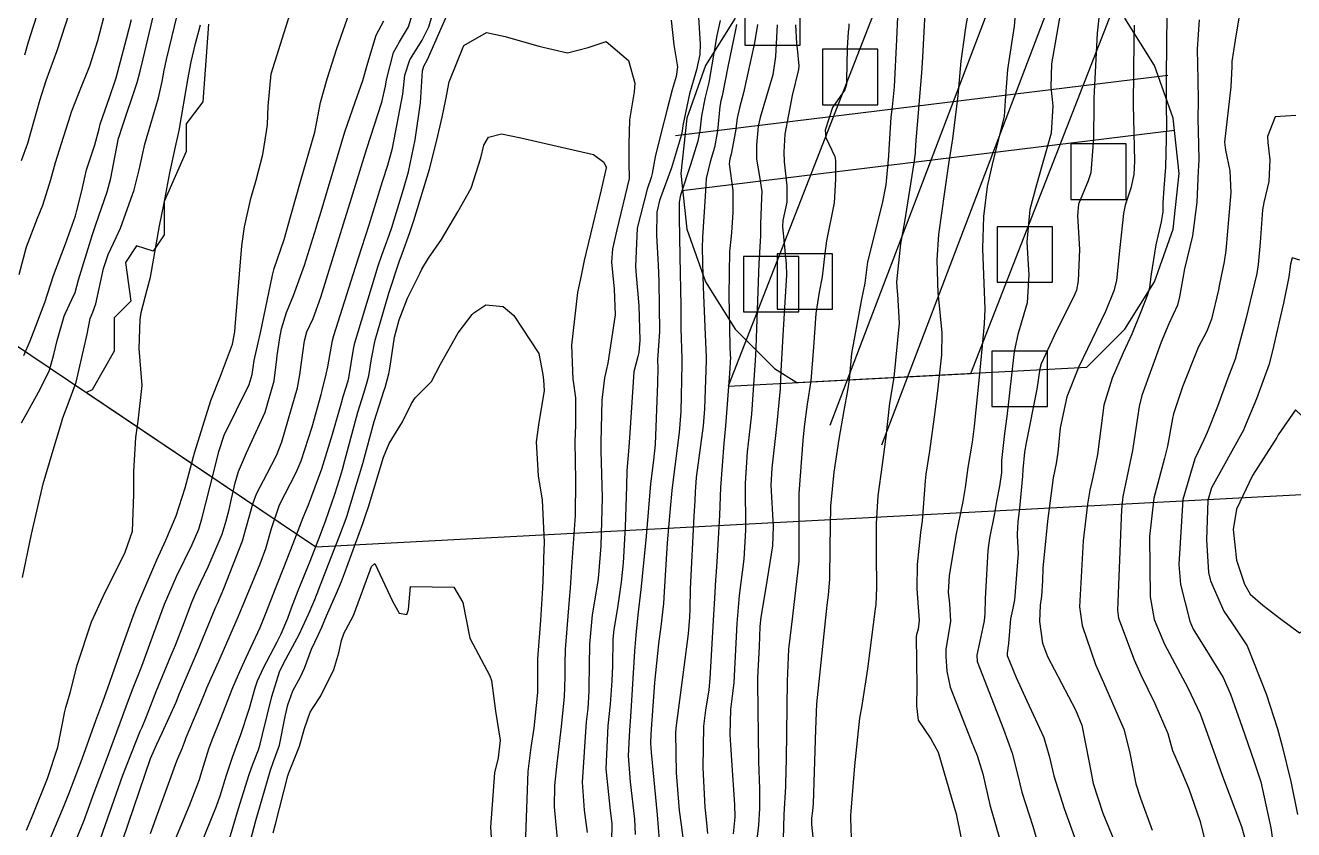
# Model space of a CAD drawing. Header units: feet. Extents: x 1313709 to 1317500, y 405869 to 411659.
# Drawn here: x 1315854.1 to 1316083, y 408521.9 to 408667 of the extents above; entities that cross this region are included whole.
import ezdxf

# ---------------------------------------------------------------- set-up
doc = ezdxf.new("R2010")
doc.units = ezdxf.units.FT
for name, color, linetype in [('C-LOD', 30, 'CONTINUOUS'), ('C-MISC', 7, 'CONTINUOUS'), ('C-PVMT', 8, 'CONTINUOUS'), ('C-TOPO-MAJR', 32, 'CONTINUOUS'), ('C-UTIL', 4, 'CONTINUOUS'), ('L-PLNT-TREE', 90, 'CONTINUOUS'), ('V-PROP-LINE', 7, 'CONTINUOUS')]:
    doc.layers.add(name, color=color, linetype=linetype)

msp = doc.modelspace()

# ---------------------------------------------------------------- linework, layer by layer
at = {"layer": 'C-LOD'}
msp.add_lwpolyline([(1315887.1, 408667.23), (1315886.1, 408653.23), (1315883.1, 408649.23), (1315883.1, 408644.23), (1315879.1, 408635.23), (1315879.1, 408629.23), (1315877.1, 408626.23), (1315874.1, 408627.23), (1315872.1, 408624.23), (1315873.1, 408617.23), (1315870.1, 408614.23), (1315870.1, 408608.23), (1315866.1, 408601.23), (1315865.09, 408600.72), (1315906.47, 408572.9), (1316371.21, 408597.55)], dxfattribs=at)
at = {"layer": 'C-MISC'}
msp.add_lwpolyline([(1316175.29, 409882.05), (1316147.13, 409840.8), (1316117.25, 409800.78), (1316085.69, 409762.07), (1315822.79, 409453.18), (1315751.45, 409369.35), (1315496.6, 409069.92), (1315725.53, 408876.04), (1315669.73, 408824.9), (1315611.32, 408771.35), (1315906.47, 408572.9), (1316371.21, 408597.55), (1316364.12, 409376.15), (1316363.66, 409392.25), (1316359.66, 409530.59), (1316358.43, 409573.13), (1316356.29, 409647.36), (1316354.08, 409723.75), (1316351.92, 409798.39), (1316349.7, 409875.22)], dxfattribs=at)
at = {"layer": 'C-PVMT'}
msp.add_lwpolyline([(1315980.9, 408601.88), (1316024.75, 408604.2), (1316087.34, 408764.54), (1316088.63, 408773.51), (1316085.2, 408869.03), (1315980.9, 408601.88)], close=True, dxfattribs=at)
msp.add_lwpolyline([(1315982.17, 408668.31), (1315976.81, 408659.77), (1315973.48, 408650.26), (1315972.36, 408640.25), (1315972.36, 408640.25), (1315973.48, 408630.24), (1315976.81, 408620.72), (1315982.17, 408612.19), (1315989.3, 408605.07), (1315993.33, 408602.54), (1316045.65, 408605.31), (1316052.54, 408612.19), (1316057.9, 408620.72), (1316061.23, 408630.24), (1316062.36, 408640.25), (1316061.23, 408650.26), (1316057.9, 408659.77), (1316052.54, 408668.31)], dxfattribs=at)
at = {"layer": 'C-TOPO-MAJR'}
for points in [[(1315853.97, 408661.71), (1315854.64, 408664.06), (1315855.51, 408666.84), (1315859.92, 408680.43)], [(1316016.7, 408673.88), (1316016.02, 408661.26), (1316015.84, 408658.44), (1316014.86, 408646.93), (1316014.79, 408646.27), (1316014.67, 408644.33), (1316014.66, 408643.95), (1316014.47, 408642.19), (1316012.74, 408631.54), (1316012.04, 408627.57), (1316011.32, 408620.75), (1316011.41, 408618.93), (1316011.47, 408618.49), (1316011.8, 408613.24), (1316010.81, 408603.44), (1316010.08, 408598.85), (1316009.36, 408592.73), (1316008.74, 408587.73), (1316007.96, 408582.09), (1316007.64, 408577.09), (1316007.66, 408571.53), (1316007.72, 408565.57), (1316007.56, 408562.48), (1316007.46, 408561.72), (1316006.05, 408550.88), (1316005.04, 408544.27), (1316004.63, 408541.95), (1316003.75, 408533.37), (1316003.02, 408524.42), (1316003.01, 408523.9), (1316003.21, 408518.59)], [(1316060.23, 408673.35), (1316060.03, 408664.83), (1316059.97, 408656.46), (1316059.99, 408652.5), (1316060.03, 408649.05), (1316059.87, 408641.39), (1316059.55, 408637.62), (1316059.42, 408634.98), (1316059.39, 408633.34), (1316059.12, 408631.57), (1316058.12, 408627.42), (1316057.23, 408621.73), (1316056.97, 408619.61), (1316056.63, 408618.4), (1316055.43, 408615.32), (1316053.78, 408611.27), (1316052.26, 408607.89), (1316050.27, 408603.31), (1316048.73, 408598.44), (1316047.95, 408592.41), (1316047.63, 408589.57), (1316046.76, 408585.46), (1316046.21, 408583.13), (1316045.77, 408580.57), (1316045.01, 408573.95), (1316044.37, 408562.07), (1316044.83, 408558.7), (1316047.24, 408551.64), (1316048.7, 408548.42), (1316052.33, 408539.97), (1316053.35, 408535.94), (1316054.55, 408530.13), (1316055.37, 408527.53), (1316057.47, 408521.75)], [(1315853.35, 408642.61), (1315854.5, 408645.75), (1315856.68, 408653.47), (1315857.81, 408657.05), (1315859.8, 408662.44), (1315862.8, 408671.82)], [(1315853.36, 408595.26), (1315854.48, 408597.31), (1315856.7, 408601.33), (1315858.38, 408604.79), (1315859.2, 408607.63), (1315859.78, 408610.13), (1315861.05, 408614.53), (1315861.21, 408614.94), (1315862.47, 408617.52), (1315863.02, 408618.8), (1315863.67, 408621.07), (1315866.1, 408629.08), (1315866.8, 408631.07), (1315868.8, 408636.95), (1315869.48, 408639.41), (1315870.22, 408643.22), (1315870.89, 408646.67), (1315870.96, 408646.95), (1315871.54, 408648.65), (1315874.21, 408656.67), (1315874.79, 408658.76), (1315875.32, 408660.95), (1315877.8, 408671.35)], [(1315853.51, 408567.38), (1315855.14, 408575.19), (1315857.25, 408584.26), (1315858.92, 408589.77), (1315860.46, 408594.92), (1315860.83, 408596.19), (1315861.97, 408599.16), (1315863.23, 408602.61), (1315865.18, 408611.25), (1315865.78, 408614.09), (1315866.24, 408615.27), (1315866.79, 408616.75), (1315868.18, 408623.11), (1315869, 408625.66), (1315870.47, 408628.71), (1315871.23, 408630.41), (1315873.71, 408637.31), (1315874.57, 408640.94), (1315875.61, 408645.57), (1315878.07, 408653.92), (1315878.75, 408656.9), (1315879.12, 408658.9), (1315879.28, 408659.69), (1315879.55, 408660.87), (1315881.95, 408670.74)], [(1315871.66, 408520.01), (1315876.67, 408534.7), (1315877.76, 408537.27), (1315878.77, 408539.31), (1315881.29, 408544.89), (1315881.9, 408546.4), (1315882.8, 408548.55), (1315885.15, 408554), (1315888.04, 408561.05), (1315888.51, 408562.18), (1315888.71, 408562.66), (1315889.88, 408565.4), (1315893.27, 408573.96), (1315895.13, 408580.68), (1315895.8, 408582.48), (1315897.72, 408586.11), (1315899.39, 408589.38), (1315900.36, 408591.83), (1315903.15, 408601.62), (1315903.59, 408603.91), (1315903.87, 408605.76), (1315904.44, 408610.06), (1315904.89, 408611.68), (1315906, 408614.11), (1315907.41, 408617.96), (1315910.68, 408628.69), (1315911.46, 408631.16), (1315912.9, 408635.83), (1315915.67, 408644.77), (1315918.42, 408653.14), (1315919.07, 408656.04), (1315919.23, 408657.16), (1315920.5, 408662.11), (1315921.58, 408664.05), (1315923.22, 408666.76), (1315924.51, 408670.85)], [(1315876.67, 408521.16), (1315881.41, 408534.27), (1315882.36, 408536.5), (1315882.91, 408537.97), (1315883.11, 408538.51), (1315885.74, 408544.76), (1315886.5, 408546.66), (1315886.83, 408547.43), (1315889.21, 408552.81), (1315891, 408556.93), (1315892.47, 408560.26), (1315893.07, 408561.7), (1315896.46, 408569.84), (1315897.47, 408572.57), (1315898.46, 408576.22), (1315899.95, 408580.45), (1315902.96, 408586.3), (1315903.85, 408588.41), (1315905.8, 408594.53), (1315907.45, 408600.38), (1315907.64, 408601.11), (1315908.37, 408604.04), (1315908.63, 408605.4), (1315909.5, 408610.15), (1315909.75, 408611.02), (1315913.63, 408623.35), (1315914.78, 408626.94), (1315916.14, 408631.03), (1315918.55, 408638.82), (1315919.48, 408641.8), (1315920.34, 408644.87), (1315922.18, 408654.57), (1315922.57, 408658), (1315923.43, 408660.79), (1315925.7, 408664.36), (1315926.89, 408666.74), (1315928.21, 408671.21)], [(1316041.35, 408671.86), (1316039.3, 408660.06), (1316039.18, 408655.86), (1316039.54, 408652.48), (1316039.25, 408647.54), (1316036.59, 408638.23), (1316035.41, 408633.79), (1316034.85, 408627.94), (1316035.15, 408622.83), (1316035.22, 408622.07), (1316034.89, 408616.93), (1316033.23, 408611.2), (1316032.58, 408608.12), (1316031.22, 408596.4), (1316030.82, 408593.35), (1316030.27, 408588.5), (1316030.25, 408587.55), (1316030.25, 408586.3), (1316029.91, 408583.87), (1316029.38, 408581.1), (1316029.01, 408578.9), (1316028.12, 408574.47), (1316027.78, 408572.25), (1316027.35, 408563.52), (1316027.29, 408560.86), (1316027.15, 408559.53), (1316026.93, 408558.38), (1316025.81, 408553.36), (1316025.89, 408552.22), (1316030.63, 408540.01), (1316032.21, 408535.69), (1316033.23, 408531.66), (1316033.97, 408528.6), (1316035.93, 408522.47), (1316037.7, 408516.56)], [(1315852.95, 408622.05), (1315854.26, 408627.04), (1315856.27, 408632.23), (1315857.18, 408634.54), (1315858.67, 408639.16), (1315859.52, 408642.27), (1315860.58, 408645.7), (1315862.2, 408650.79), (1315862.4, 408651.39), (1315863.73, 408654.78), (1315865.68, 408659.7), (1315867.16, 408664.29), (1315868.66, 408670.02)], [(1315857.15, 408516.9), (1315861.03, 408526.2), (1315861.9, 408528.35), (1315864.28, 408534.63), (1315866.79, 408541.54), (1315867.84, 408544.43), (1315868.85, 408547.29), (1315871.45, 408554.66), (1315873.5, 408560.38), (1315874.17, 408562.12), (1315877.76, 408570.58), (1315879.41, 408574.09), (1315881.3, 408578.51), (1315882.91, 408583.56), (1315884.33, 408588.93), (1315884.63, 408590.07), (1315887.55, 408599.33), (1315889.26, 408603.68), (1315891.44, 408609.49), (1315891.87, 408611.69), (1315891.94, 408612.57), (1315892.31, 408616.98), (1315893.16, 408627.2), (1315893.64, 408630.64), (1315894.75, 408635.75), (1315895.71, 408639.05), (1315896.93, 408643.69), (1315897.57, 408647.83), (1315897.74, 408649.13), (1315897.9, 408652.44), (1315898.45, 408658.27), (1315901.81, 408668.97)], [(1315860.7, 408513.9), (1315864.6, 408523.4), (1315865.4, 408525.58), (1315866.46, 408528.55), (1315868.51, 408533.96), (1315871.15, 408541.11), (1315872.23, 408544.09), (1315873.39, 408547.18), (1315875.05, 408551.38), (1315877.26, 408557.32), (1315879.18, 408562.53), (1315881.32, 408567.56), (1315884.14, 408573.3), (1315885.36, 408576.08), (1315885.93, 408577.97), (1315888.12, 408586.7), (1315888.98, 408590.11), (1315889.96, 408593.04), (1315892.16, 408597.57), (1315894.48, 408602.21), (1315894.99, 408603.99), (1315895.37, 408606.5), (1315896.08, 408609.69), (1315896.52, 408611.51), (1315898.66, 408621.92), (1315898.99, 408623.12), (1315900.75, 408628.33), (1315901.94, 408632.45), (1315903.74, 408638.82), (1315906.3, 408647.75), (1315906.62, 408649.29), (1315907.33, 408653.11), (1315908.55, 408657.38), (1315910.31, 408662.83), (1315912.94, 408670.34)], [(1315880.03, 408517.45), (1315883.69, 408526.24), (1315885.46, 408530.89), (1315885.74, 408531.73), (1315887.2, 408536.44), (1315887.77, 408538.04), (1315889.29, 408541.82), (1315891.48, 408547.54), (1315892.5, 408549.87), (1315893.3, 408551.61), (1315893.89, 408552.91), (1315896.42, 408558.34), (1315897.38, 408560.74), (1315899.3, 408565.69), (1315900.84, 408569.47), (1315902.71, 408574.28), (1315904.22, 408578.22), (1315905.15, 408580.5), (1315907.56, 408587), (1315909.51, 408593.24), (1315911.11, 408598.89), (1315911.45, 408600.04), (1315912.34, 408602.88), (1315912.46, 408603.38), (1315913.29, 408608.58), (1315913.55, 408609.71), (1315917.74, 408623.63), (1315918.39, 408625.56), (1315919.72, 408629.17), (1315920.18, 408630.5), (1315922.34, 408637.44), (1315923.19, 408640.56), (1315924.41, 408646.36), (1315925.4, 408653.05), (1315925.77, 408658.8), (1315926, 408659.62), (1315926.63, 408660.85), (1315930.61, 408669.88)], [(1315975.59, 408668.44), (1315975.87, 408663.69), (1315975.8, 408661.77), (1315975.2, 408658.99), (1315973.92, 408654.66), (1315972.77, 408648.95), (1315972.65, 408647.96), (1315972.51, 408647.29), (1315970.68, 408641.29), (1315969.17, 408637.22), (1315968.51, 408635.42), (1315968.02, 408633.31), (1315967.97, 408629.11), (1315968.26, 408623.8), (1315968.39, 408620.77), (1315968.52, 408611.73), (1315968.28, 408608.34), (1315968.19, 408606.59), (1315968.21, 408605.22), (1315968.15, 408602.42), (1315967.73, 408591.39), (1315967.43, 408588.52), (1315966.93, 408584.29), (1315966.13, 408574.79), (1315965.16, 408565.17), (1315964.61, 408560.6), (1315964.24, 408556.93), (1315964.04, 408554.09), (1315963.32, 408542.22), (1315963.1, 408539.83), (1315962.87, 408535.17), (1315963.24, 408530.49), (1315964.01, 408523.76), (1315964.12, 408521)], [(1316011.49, 408668.56), (1316011.3, 408664.43), (1316010.91, 408655.92), (1316010.54, 408652.32), (1316010.28, 408650.41), (1316009.91, 408644.6), (1316009.86, 408643.46), (1316009.36, 408638.22), (1316008.73, 408634.84), (1316006.05, 408624.31), (1316005.75, 408621.94), (1316005.62, 408620.45), (1316004.99, 408617.61), (1316003.21, 408607.77), (1316002.75, 408603.05), (1316002.49, 408601.08), (1316001.79, 408597.49), (1316000.91, 408592.3), (1316000.02, 408586.38), (1315999.4, 408580.21), (1315999.26, 408572.84), (1315999.22, 408567.12), (1315998.96, 408564.16), (1315998.72, 408562.36), (1315996.9, 408544.54), (1315996.67, 408539.95), (1315996.29, 408526.6), (1315996.13, 408525.25), (1315995.98, 408523.94), (1315996, 408522.76), (1315996.8, 408514.77)], [(1316024.46, 408670.21), (1316023.84, 408666.95), (1316022.95, 408660.56), (1316022.36, 408654.35), (1316021.42, 408646.51), (1316020.73, 408642.04), (1316019.96, 408636.94), (1316018.92, 408629.24), (1316018.62, 408624.69), (1316018.79, 408618.64), (1316018.83, 408618.23), (1316019.52, 408611.52), (1316019.45, 408607.56), (1316018.74, 408601.07), (1316018.1, 408596.34), (1316017.26, 408590.14), (1316016.6, 408585.99), (1316016.46, 408584.79), (1316015.96, 408577.61), (1316015.67, 408575.47), (1316015.02, 408569.73), (1316014.98, 408565.39), (1316015.14, 408562.8), (1316015.41, 408559.65), (1316015.21, 408558.03), (1316014.95, 408557.07), (1316014.89, 408556.65), (1316014.96, 408547.78), (1316014.93, 408544.21), (1316015.24, 408541.64), (1316017.51, 408538.22), (1316018.85, 408535.86), (1316021.74, 408525.91), (1316022.07, 408524.69), (1316022.94, 408520.56)], [(1316032.76, 408668.95), (1316032.56, 408666.86), (1316031.38, 408659.05), (1316030.95, 408653.44), (1316030.73, 408650.54), (1316028.73, 408642.43), (1316027.71, 408637.95), (1316027.05, 408632.49), (1316026.83, 408626.72), (1316027.08, 408620.4), (1316027.28, 408615.84), (1316027.16, 408613.17), (1316026.77, 408609.17), (1316026.18, 408602.9), (1316025.33, 408594.67), (1316024.97, 408591.81), (1316024.2, 408587.19), (1316023.69, 408583.61), (1316023.28, 408581.05), (1316022.01, 408574.96), (1316020.82, 408567.69), (1316020.66, 408564.71), (1316020.89, 408562.64), (1316021.09, 408559.49), (1316020.28, 408554.73), (1316020.24, 408554.41), (1316020.24, 408553.08), (1316020.38, 408550.48), (1316021.02, 408547.58), (1316024.79, 408537.88), (1316025.89, 408535.22), (1316026.88, 408531.96), (1316028.17, 408526.31), (1316030.06, 408519.64)], [(1316047.94, 408669.42), (1316047.51, 408665.59), (1316046.94, 408653.85), (1316046.92, 408652.74), (1316046.85, 408646.67), (1316046.39, 408640.41), (1316045.89, 408638.95), (1316044.2, 408634.74), (1316043.98, 408632.7), (1316044.35, 408626.54), (1316044.09, 408620.92), (1316043.8, 408619.22), (1316043.53, 408618.47), (1316039.76, 408610.96), (1316037.43, 408605.95), (1316037.21, 408605.04), (1316036.66, 408601.35), (1316034.72, 408591.69), (1316034.44, 408590.01), (1316034.11, 408586.87), (1316034.05, 408585.64), (1316033.54, 408579.88), (1316033.2, 408577.4), (1316033.09, 408575.22), (1316033.12, 408574.9), (1316033.3, 408571.69), (1316032.62, 408563.36), (1316032.23, 408561.5), (1316031.92, 408559.93), (1316031.53, 408555.43), (1316031.27, 408553.68), (1316031.3, 408553.3), (1316032.89, 408549.29), (1316034.86, 408545.11), (1316037.94, 408538.48), (1316038.96, 408534.92), (1316039.74, 408531.58), (1316041.59, 408525.68), (1316043.44, 408520.51)], [(1316073.27, 408669.43), (1316072.44, 408664.36), (1316071.88, 408660.46), (1316071.84, 408659.58), (1316071.7, 408655.93), (1316070.55, 408645.95), (1316070.69, 408644.49), (1316071.48, 408640.76), (1316071.67, 408636.87), (1316070.78, 408626.35), (1316070.44, 408624.31), (1316069.63, 408620.3), (1316069.43, 408619.27), (1316068.18, 408613.96), (1316067.35, 408611.81), (1316065.79, 408608.86), (1316062.95, 408601.79), (1316061.35, 408596.92), (1316061.13, 408596.03), (1316060.26, 408591.06), (1316059.68, 408588.87), (1316057.75, 408581.69), (1316057.01, 408574.76), (1316057.1, 408563.87), (1316057.83, 408559.78), (1316059.7, 408555.32), (1316063.92, 408547.46), (1316066.14, 408542.77), (1316067.93, 408537.79), (1316070.15, 408531.53), (1316073.62, 408522.4), (1316074.29, 408519.83)], [(1315853.79, 408607.44), (1315854.93, 408610.05), (1315856.25, 408613.52), (1315856.67, 408614.62), (1315857.58, 408617.02), (1315859.14, 408621.88), (1315861.3, 408627.58), (1315863.08, 408632.65), (1315863.3, 408633.33), (1315864.26, 408637.16), (1315865.1, 408640.96), (1315866.58, 408645.42), (1315867.37, 408648.34), (1315867.58, 408649.17), (1315869.32, 408654.15), (1315870.23, 408656.83), (1315870.44, 408657.54), (1315872.33, 408664.57), (1315873.21, 408668.05)], [(1315854.24, 408521.78), (1315855.44, 408524.67), (1315858.07, 408531.11), (1315859.93, 408536.72), (1315861.19, 408543.16), (1315861.36, 408543.9), (1315862.12, 408546.53), (1315863.42, 408551.54), (1315865.99, 408559.34), (1315868.44, 408564.74), (1315870.15, 408568.01), (1315872.09, 408571.92), (1315873.39, 408575.72), (1315873.64, 408582.37), (1315873.64, 408586.48), (1315874, 408592.62), (1315874.44, 408595.59), (1315875.13, 408602.01), (1315874.59, 408608.69), (1315874.76, 408613.91), (1315874.97, 408615.19), (1315876.07, 408619.35), (1315876.64, 408621.54), (1315878.27, 408630.81), (1315879.05, 408634.59), (1315880.15, 408640.38), (1315881.13, 408645.1), (1315881.79, 408648.05), (1315883.45, 408657.52), (1315883.56, 408658.19), (1315883.97, 408660.42), (1315884.76, 408663.76), (1315885.64, 408667.09)], [(1315866.18, 408516.03), (1315868.53, 408522.79), (1315871.66, 408531.68), (1315874.78, 408539.63), (1315875.12, 408540.36), (1315875.95, 408542.28), (1315877.69, 408546.78), (1315880.39, 408553.34), (1315881.16, 408555.18), (1315882.79, 408559.38), (1315884.1, 408562.94), (1315884.8, 408564.61), (1315885.74, 408566.53), (1315887.07, 408569.26), (1315889.59, 408575.17), (1315890.33, 408577.57), (1315890.82, 408579.63), (1315891.26, 408581.54), (1315891.95, 408584.43), (1315892.55, 408586.52), (1315893.95, 408589.87), (1315897.32, 408597.21), (1315898.95, 408602.84), (1315899.42, 408606.79), (1315899.48, 408607.43), (1315899.99, 408610.63), (1315900.32, 408612.22), (1315901.2, 408615.2), (1315902.43, 408618.25), (1315904.44, 408623.71), (1315906.52, 408630.46), (1315906.78, 408631.29), (1315907.25, 408632.84), (1315911.73, 408647.82), (1315913.6, 408653.12), (1315915, 408657.08), (1315915.86, 408660.25), (1315917.41, 408665.21), (1315918.78, 408667.85)], [(1315970.63, 408667.96), (1315971.11, 408663.51), (1315971.76, 408659.5), (1315971.53, 408657.78), (1315970.81, 408655.35), (1315969.94, 408651.86), (1315968.78, 408647.42), (1315967.76, 408643.3), (1315967.22, 408640.28), (1315967.03, 408639.54), (1315966.32, 408637.46), (1315964.51, 408630.38), (1315964.19, 408623.46), (1315964.33, 408621.84), (1315964.8, 408616.46), (1315964.99, 408610.2), (1315964.79, 408607.94), (1315964.61, 408607.22), (1315963.91, 408604.47), (1315963.15, 408593.46), (1315963, 408590.89), (1315962.65, 408586.65), (1315962.56, 408583.83), (1315962.36, 408576.42), (1315961.97, 408569.99), (1315961.63, 408566.5), (1315960.96, 408561.86), (1315960.3, 408558), (1315960.13, 408556.24), (1315960.04, 408551.42), (1315959.94, 408548.72), (1315959.64, 408544.5), (1315959.22, 408540.57), (1315958.84, 408532.86), (1315959.6, 408525.34), (1315959.92, 408522.97), (1315959.95, 408521.97), (1315959.55, 408514.13)], [(1315979.47, 408667.9), (1315978.89, 408665.17), (1315977.42, 408656.71), (1315976.78, 408654.03), (1315976.13, 408650.66), (1315975.82, 408647.95), (1315975.47, 408646.13), (1315974.14, 408641.82), (1315972.32, 408636.35), (1315972.08, 408635.09), (1315972.06, 408632.34), (1315972.18, 408625.31), (1315972.4, 408616.41), (1315972.41, 408613.42), (1315972.4, 408612.35), (1315972.56, 408606.84), (1315972.57, 408605.87), (1315972.36, 408597.33), (1315972.1, 408593.55), (1315970.92, 408584.54), (1315970.75, 408583.08), (1315970.46, 408579.79), (1315969.91, 408573.59), (1315969.35, 408564.77), (1315969.24, 408562.69), (1315968.8, 408558.54), (1315968.37, 408555.37), (1315967.65, 408548.42), (1315967.05, 408539.92), (1315966.97, 408539.08), (1315966.9, 408537.47), (1315967, 408535.81), (1315968.09, 408524.55), (1315968.47, 408519.98)], [(1315982.44, 408667.16), (1315982.23, 408666.17), (1315980.84, 408659.5), (1315979.82, 408654.26), (1315979.63, 408653.4), (1315979.44, 408652.35), (1315978.99, 408647.95), (1315978.45, 408644.96), (1315977.68, 408642.37), (1315976.96, 408639.34), (1315976.78, 408636.12), (1315976.29, 408628.78), (1315976.22, 408626.87), (1315976.35, 408621.82), (1315976.41, 408619.81), (1315976.69, 408612.54), (1315976.93, 408607.1), (1315976.95, 408606.51), (1315976.66, 408597.79), (1315976.4, 408594.74), (1315975.17, 408585.41), (1315974.95, 408582.82), (1315974.9, 408581.2), (1315974.75, 408578.44), (1315974.05, 408565.34), (1315973.98, 408561.64), (1315973.94, 408560.18), (1315973.69, 408557.2), (1315972.93, 408551.18), (1315971.49, 408540.18), (1315971.43, 408539.29), (1315971.54, 408532.13), (1315972.06, 408525.32), (1315972.47, 408522.71), (1315972.8, 408519.98)], [(1315986.24, 408667.14), (1315985.71, 408663.87), (1315983.72, 408654.84), (1315982.97, 408652.15), (1315982.57, 408650.24), (1315982.23, 408647.94), (1315981.46, 408643.78), (1315981.22, 408642.92), (1315981.08, 408641.99), (1315981.76, 408637.21), (1315981.78, 408633.25), (1315981.54, 408629.64), (1315981.47, 408628.94), (1315981.19, 408626.18), (1315981.05, 408618.3), (1315981.24, 408609.16), (1315981.31, 408607.35), (1315981.32, 408607.16), (1315981.18, 408604.2), (1315980.45, 408594.75), (1315980.12, 408591.52), (1315979.56, 408583.62), (1315979.39, 408578.6), (1315978.86, 408570.17), (1315978.58, 408565.89), (1315978.52, 408564.63), (1315978.23, 408559.62), (1315977.61, 408549.14), (1315977.41, 408547.07), (1315976.82, 408543.4), (1315976.46, 408540.56), (1315976.34, 408533.03), (1315976.69, 408525.91), (1315976.95, 408523.72), (1315977.19, 408521.16)], [(1315989.76, 408667.12), (1315989.5, 408661.37), (1315988.97, 408658.09), (1315986.68, 408650.39), (1315986.37, 408648.81), (1315986.06, 408645.37), (1315986.04, 408642.87), (1315986.54, 408640.07), (1315986.98, 408637.05), (1315986.94, 408635.86), (1315986.78, 408631.15), (1315986.75, 408629.03), (1315986.48, 408624.03), (1315986.01, 408610.62), (1315985.92, 408608.66), (1315985.79, 408606.54), (1315985.11, 408596.85), (1315984.9, 408594.71), (1315984.34, 408590.03), (1315984.02, 408584.39), (1315984.07, 408575.89), (1315983.74, 408570.65), (1315982.92, 408564.11), (1315982.47, 408559.07), (1315981.95, 408548.44), (1315981.73, 408546.42), (1315981.33, 408543.54), (1315981.22, 408539.05), (1315981.54, 408534.42), (1315982.09, 408526.33), (1315982.1, 408524.13), (1315981.82, 408521.1)], [(1315993.07, 408667.1), (1315993.26, 408663.71), (1315993.36, 408662.81), (1315993.66, 408659.7), (1315993.61, 408659.02), (1315992.47, 408654.33), (1315991.17, 408647.35), (1315990.98, 408644.14), (1315991.06, 408642.37), (1315991.51, 408638.07), (1315991.54, 408635.08), (1315990.81, 408631.77), (1315990.73, 408630.7), (1315991.42, 408623.93), (1315991.47, 408622), (1315991.18, 408617.08), (1315990.77, 408611.03), (1315990.46, 408604.64), (1315990.3, 408601.43), (1315989.68, 408594.63), (1315988.79, 408587.11), (1315988.63, 408584.02), (1315989.02, 408576.55), (1315988.94, 408573.07), (1315987.7, 408565.53), (1315986.83, 408560.22), (1315986.67, 408558.52), (1315986.51, 408554.94), (1315986.25, 408549.27), (1315986.22, 408548.37), (1315986.42, 408534.16), (1315986.61, 408529.2), (1315986.59, 408525.69), (1315986.38, 408522.67), (1315986.06, 408519.57)], [(1316002.73, 408667.31), (1316002.71, 408666.69), (1316002.6, 408665.83), (1316002.39, 408662.89), (1316002.27, 408657.04), (1316002.29, 408656.37), (1316001.97, 408655.39), (1315999.76, 408652.18), (1315998.46, 408648.12), (1315998.57, 408646.79), (1316000.18, 408643.32), (1316000.33, 408642.64), (1316000.31, 408639.23), (1316000.06, 408634.95), (1315998.7, 408628.09), (1315998.37, 408625.85), (1315997.92, 408621.6), (1315997.38, 408618.88), (1315996.76, 408615.03), (1315996.34, 408608.9), (1315995.82, 408602.87), (1315995.18, 408598.66), (1315994.63, 408594.54), (1315994.39, 408592.08), (1315993.68, 408582.51), (1315993.71, 408579.91), (1315993.68, 408570.32), (1315992.51, 408560.39), (1315991.82, 408554.42), (1315991.55, 408548.63), (1315991.4, 408534.65), (1315991.3, 408530.15), (1315991.27, 408529.67), (1315990.97, 408524.59), (1315990.86, 408520.14)], [(1316054.24, 408667.06), (1316054.17, 408664.33), (1316054.02, 408652.74), (1316054.25, 408642.52), (1316054.17, 408640.08), (1316053.64, 408637.65), (1316052.61, 408634.56), (1316052.3, 408633.07), (1316051.65, 408626.94), (1316051.01, 408620.98), (1316050.57, 408619.07), (1316049.04, 408615.39), (1316044.16, 408605.28), (1316042.08, 408599.95), (1316040.84, 408594.4), (1316040.46, 408589.95), (1316040.15, 408587.94), (1316039.6, 408585.32), (1316038.59, 408577.55), (1316037.76, 408569.07), (1316037.69, 408566.76), (1316037.47, 408564), (1316037.23, 408562.38), (1316037.12, 408559.42), (1316037.67, 408555.49), (1316038.55, 408553.08), (1316043.65, 408543.5), (1316044.75, 408540.71), (1316046.08, 408533.98), (1316046.83, 408530.2), (1316048.58, 408524.86), (1316053.28, 408513.48)], [(1316065.96, 408667.99), (1316065.6, 408662.69), (1316065.71, 408657.17), (1316065.76, 408653.52), (1316065.7, 408650.07), (1316065.77, 408647.96), (1316065.91, 408642.78), (1316065.83, 408641.61), (1316065.77, 408640.78), (1316065.52, 408635.1), (1316064.74, 408629.05), (1316063.31, 408623.04), (1316062.4, 408618.04), (1316062.02, 408616.49), (1316060.5, 408613.12), (1316059.12, 408609.84), (1316057.34, 408605), (1316055.58, 408600.2), (1316055.13, 408598.24), (1316053.93, 408590.31), (1316052.67, 408584.26), (1316052.18, 408581.96), (1316051.91, 408579.66), (1316051.19, 408561.44), (1316051.38, 408560.05), (1316054.22, 408552.48), (1316055.43, 408549.81), (1316057.93, 408544.64), (1316060.3, 408539.19), (1316060.65, 408537.9), (1316061.13, 408536.15), (1316062.37, 408533.39), (1316064.09, 408529.22), (1316066.1, 408523.51), (1316067.66, 408517.3)], [(1315884.72, 408516.62), (1315888.53, 408526.07), (1315889.19, 408527.99), (1315890.39, 408531.69), (1315891.45, 408534.92), (1315892.43, 408537.57), (1315892.91, 408538.83), (1315894.52, 408543.78), (1315895.52, 408547.46), (1315895.94, 408548.69), (1315897.03, 408551.06), (1315899.5, 408555.73), (1315900.24, 408557.17), (1315901.45, 408560.03), (1315902.11, 408561.88), (1315903.28, 408565.01), (1315905.45, 408570.34), (1315907.33, 408575.1), (1315908.3, 408577.7), (1315909.92, 408582.39), (1315910.75, 408585.03), (1315911.29, 408586.86), (1315911.73, 408588.46), (1315914.1, 408597.18), (1315915.14, 408600.61), (1315915.66, 408602.28), (1315916.04, 408603.76), (1315916.56, 408606.85), (1315917.22, 408610.22), (1315919.65, 408618.7), (1315921.62, 408624.51), (1315922.08, 408625.78), (1315923.46, 408629.6), (1315924.21, 408631.8), (1315926.99, 408641.08), (1315928.31, 408646.3), (1315929.31, 408650.45), (1315929.94, 408653.64), (1315930.55, 408656.8), (1315933.19, 408663.37), (1315937.28, 408665.72), (1315940.69, 408664.99), (1315946.76, 408663.22), (1315951.94, 408662.03), (1315955.65, 408663.03), (1315958.93, 408664.07)], [(1315958.93, 408664.07), (1315962.95, 408660.66), (1315964.08, 408656.58), (1315963.95, 408655), (1315963.13, 408649.93), (1315962.99, 408645.59), (1315963.02, 408641.47), (1315963.08, 408640.09), (1315963.03, 408639.37), (1315960.83, 408630.12), (1315960.07, 408626.66), (1315959.89, 408624.29), (1315960.35, 408619.39), (1315960.5, 408614.77), (1315959.22, 408606.07), (1315958.58, 408603.38), (1315958.1, 408599.36), (1315957.95, 408591.74), (1315957.96, 408590.24), (1315958.17, 408581.79), (1315957.95, 408573.09), (1315957.54, 408567.87), (1315957.38, 408566.71), (1315956.35, 408560.65), (1315955.87, 408555.31), (1315955.76, 408547.57), (1315955.75, 408546.86), (1315955.58, 408543.75), (1315955.32, 408541.31), (1315954.54, 408530.4), (1315954.91, 408525.35), (1315955.46, 408521.36)], [(1316083.41, 408650.75), (1316079.68, 408650.48), (1316078.3, 408646.93), (1316078.36, 408645.84), (1316078.74, 408642.75), (1316078.53, 408638.84), (1316077.64, 408635.06), (1316077.4, 408633.73), (1316076.97, 408627.79), (1316076.62, 408623.84), (1316076.34, 408622.25), (1316074.36, 408614), (1316072.47, 408606.78), (1316072.06, 408605.69), (1316071.11, 408603.34), (1316069.26, 408598.24), (1316067.38, 408593.54), (1316066.79, 408592.23), (1316065.16, 408588.78), (1316063.02, 408581.44), (1316062.27, 408569.72), (1316062.59, 408566.12), (1316064.25, 408559.51), (1316064.9, 408558.02), (1316067.74, 408553.4), (1316070.28, 408549.31), (1316071.62, 408546.33), (1316073.73, 408540.36), (1316075.28, 408535.85), (1316076.03, 408533.76), (1316077.09, 408530.49), (1316078.89, 408522.17), (1316080.19, 408512.69)], [(1315890.62, 408519.16), (1315892.51, 408525.68), (1315894.47, 408531.84), (1315895.09, 408533.67), (1315896.12, 408536.27), (1315896.46, 408537.26), (1315896.88, 408539.05), (1315898.54, 408545.89), (1315899.94, 408550.33), (1315900.27, 408551.1), (1315901.09, 408552.62), (1315903.48, 408557.07), (1315905.48, 408561.42), (1315905.78, 408562.11), (1315906.33, 408563.41), (1315909.22, 408570.86), (1315910.84, 408575.03), (1315911.97, 408578), (1315912.15, 408578.53), (1315913.37, 408582.57), (1315914.96, 408587.96), (1315916.22, 408592.64), (1315917.03, 408595.51), (1315918.84, 408601.19), (1315919, 408601.68), (1315919.67, 408604.14), (1315919.86, 408605.11), (1315920.71, 408610.72), (1315921.53, 408613.88), (1315923.03, 408617.79), (1315925.34, 408622.35), (1315925.65, 408622.98), (1315926.8, 408624.99), (1315929.16, 408628.33), (1315932.14, 408633.34), (1315934.51, 408637.63), (1315936.28, 408643.09), (1315936.8, 408645.38), (1315937.65, 408646.81), (1315939.99, 408647.4), (1315943.47, 408646.72)], [(1315943.47, 408646.72), (1315956.59, 408643.72), (1315958.48, 408642.29), (1315958.92, 408641.39), (1315958.92, 408641.27), (1315958.01, 408637.34), (1315954.96, 408624.58), (1315954.39, 408621.87), (1315953.73, 408618.79), (1315952.63, 408609.32), (1315952.87, 408603.1), (1315952.92, 408602.79), (1315953.37, 408599.8), (1315953.39, 408594.83), (1315953.24, 408591.88), (1315953.37, 408584.88), (1315953.32, 408578.57), (1315952.66, 408569.3), (1315952.38, 408565.44), (1315952.21, 408563.41), (1315951.48, 408554.35), (1315951.44, 408551.76), (1315951.44, 408549.41), (1315951.29, 408545.84), (1315950.77, 408540.45), (1315950, 408533.81), (1315949.57, 408529.84), (1315949.53, 408525.95), (1315950.15, 408518.86)], [(1316084.15, 408624.64), (1316082.76, 408625.05), (1316082.45, 408623.93), (1316082.13, 408621.61), (1316081.15, 408616.87), (1316080.49, 408614.04), (1316079.4, 408609.05), (1316078.57, 408605.86), (1316076.33, 408599.62), (1316074.15, 408594.41), (1316073.93, 408593.97), (1316068.17, 408583.54), (1316067.49, 408581.23), (1316067.28, 408574.16), (1316067.65, 408568.28), (1316067.98, 408566.79), (1316070.4, 408561.26), (1316071.86, 408559.16), (1316074.59, 408555.03), (1316078.05, 408546.35), (1316080.1, 408540.03), (1316080.87, 408537.18), (1316082.5, 408530.52), (1316083.71, 408524.62)], [(1315893.82, 408516.43), (1315895.68, 408523.48), (1315896.81, 408527.42), (1315898.29, 408532.61), (1315898.87, 408534.18), (1315899.91, 408537.1), (1315900.94, 408542.29), (1315901.42, 408544.39), (1315902.35, 408546.91), (1315903.71, 408549.42), (1315904.46, 408551.01), (1315905.69, 408554.4), (1315906.89, 408556.96), (1315907.56, 408558.42), (1315908.39, 408560.42), (1315910.05, 408564.14), (1315911.1, 408566.67), (1315911.65, 408568.09), (1315915, 408577.12), (1315915.54, 408578.71), (1315915.98, 408580.12), (1315918.71, 408589.07), (1315919.72, 408591.52), (1315922.11, 408595.45), (1315923.74, 408598.76), (1315924.42, 408599.78), (1315927.4, 408602.76), (1315929.02, 408605.84), (1315932.2, 408611.53), (1315934.73, 408614.8), (1315935.02, 408615.15), (1315937.16, 408616.55), (1315940.32, 408616.25), (1315942.23, 408614.62), (1315946.72, 408607.78), (1315947.48, 408604.01), (1315947.61, 408602.98), (1315947.73, 408601.13)], [(1315947.73, 408601.13), (1315946.66, 408594.92), (1315946.26, 408591.85), (1315946.6, 408585.72), (1315947.32, 408581.29), (1315947.69, 408573.74), (1315947.58, 408570.79), (1315947.51, 408568.27), (1315947.43, 408565.41), (1315947.03, 408559.68), (1315946.53, 408552.67), (1315946.53, 408551.19), (1315946.5, 408546.59), (1315945.86, 408540.18), (1315945.3, 408536.66), (1315944.78, 408532.36), (1315944.27, 408519.01)], [(1316074.13, 408566.14), (1316075.18, 408564.36), (1316077.43, 408562.38), (1316080.55, 408559.94), (1316084.09, 408557.37), (1316088.01, 408560.04), (1316088.93, 408563.34), (1316089.52, 408564.93), (1316089.64, 408565.2), (1316091.33, 408571.49), (1316092.23, 408578.08), (1316092.17, 408578.37), (1316090.65, 408582.41), (1316088.57, 408587.49), (1316088.02, 408588.77), (1316085.83, 408595.25), (1316083.35, 408597.62), (1316080.19, 408593.09), (1316079.95, 408592.65), (1316075.59, 408585.75), (1316072.67, 408579.71), (1316072.08, 408576.01), (1316072.72, 408570.5), (1316074.13, 408566.14)], [(1315898.8, 408521.31), (1315899.22, 408522.86), (1315901.41, 408531.58), (1315901.6, 408532.11), (1315903.56, 408536.93), (1315904.46, 408540.11), (1315905.47, 408543.04), (1315906.01, 408543.91), (1315907.4, 408546.03), (1315909.75, 408550.79), (1315910.67, 408553.79), (1315911.14, 408556.01), (1315911.59, 408557.35), (1315911.93, 408557.93), (1315913.27, 408560.51), (1315914.96, 408565.06), (1315916.55, 408569.33), (1315917.12, 408569.89), (1315920.35, 408563.08), (1315921.51, 408560.94), (1315922.89, 408560.67), (1315923.23, 408561.61), (1315923.57, 408565.76), (1315931.41, 408565.6)], [(1315931.41, 408565.6), (1315933.03, 408562.84), (1315934.31, 408556.41), (1315937.93, 408549.62), (1315938.22, 408548.77), (1315938.95, 408543.26), (1315939.78, 408538), (1315939.4, 408534.8), (1315938.74, 408532.13), (1315938.01, 408522.3), (1315938.46, 408515.79)]]:
    msp.add_lwpolyline(points, dxfattribs=at)
at = {"layer": 'C-UTIL'}
for points in [[(1315999.33, 408594.86), (1316101.44, 408862.84)], [(1316008.67, 408591.3), (1316110.79, 408859.28)], [(1315971.41, 408647.12), (1316060.28, 408658.02)], [(1315972.63, 408637.19), (1316061.5, 408648.1)]]:
    msp.add_lwpolyline(points, dxfattribs=at)
at = {"layer": 'L-PLNT-TREE'}
for points in [[(1315983.94, 408663.41), (1315993.94, 408663.41), (1315993.94, 408673.41), (1315983.94, 408673.41), (1315983.94, 408663.41)], [(1315997.94, 408652.69), (1316007.94, 408652.69), (1316007.94, 408662.69), (1315997.94, 408662.69), (1315997.94, 408652.69)], [(1316042.79, 408635.6), (1316052.79, 408635.6), (1316052.79, 408645.6), (1316042.79, 408645.6), (1316042.79, 408635.6)], [(1316029.49, 408620.64), (1316039.49, 408620.64), (1316039.49, 408630.64), (1316029.49, 408630.64), (1316029.49, 408620.64)], [(1315983.69, 408615.31), (1315993.69, 408615.31), (1315993.69, 408625.31), (1315983.69, 408625.31), (1315983.69, 408615.31)], [(1315989.79, 408615.77), (1315999.79, 408615.77), (1315999.79, 408625.77), (1315989.79, 408625.77), (1315989.79, 408615.77)], [(1316028.55, 408598.22), (1316038.55, 408598.22), (1316038.55, 408608.22), (1316028.55, 408608.22), (1316028.55, 408598.22)]]:
    msp.add_lwpolyline(points, close=True, dxfattribs=at)
at = {"layer": 'V-PROP-LINE'}
msp.add_lwpolyline([(1316175.29, 409882.05), (1316147.13, 409840.8), (1316117.25, 409800.78), (1316085.69, 409762.07), (1315822.79, 409453.18), (1315751.45, 409369.35), (1315496.6, 409069.92), (1315496.6, 409069.92), (1315725.53, 408876.04), (1315669.73, 408824.9), (1315611.32, 408771.35), (1315906.47, 408572.9), (1316371.21, 408597.55), (1316364.12, 409376.15), (1316363.66, 409392.25), (1316359.66, 409530.59), (1316358.43, 409573.13), (1316356.29, 409647.36), (1316354.08, 409723.75), (1316351.92, 409798.39), (1316349.7, 409875.22)], dxfattribs=at)

doc.saveas('drawing.dxf')
